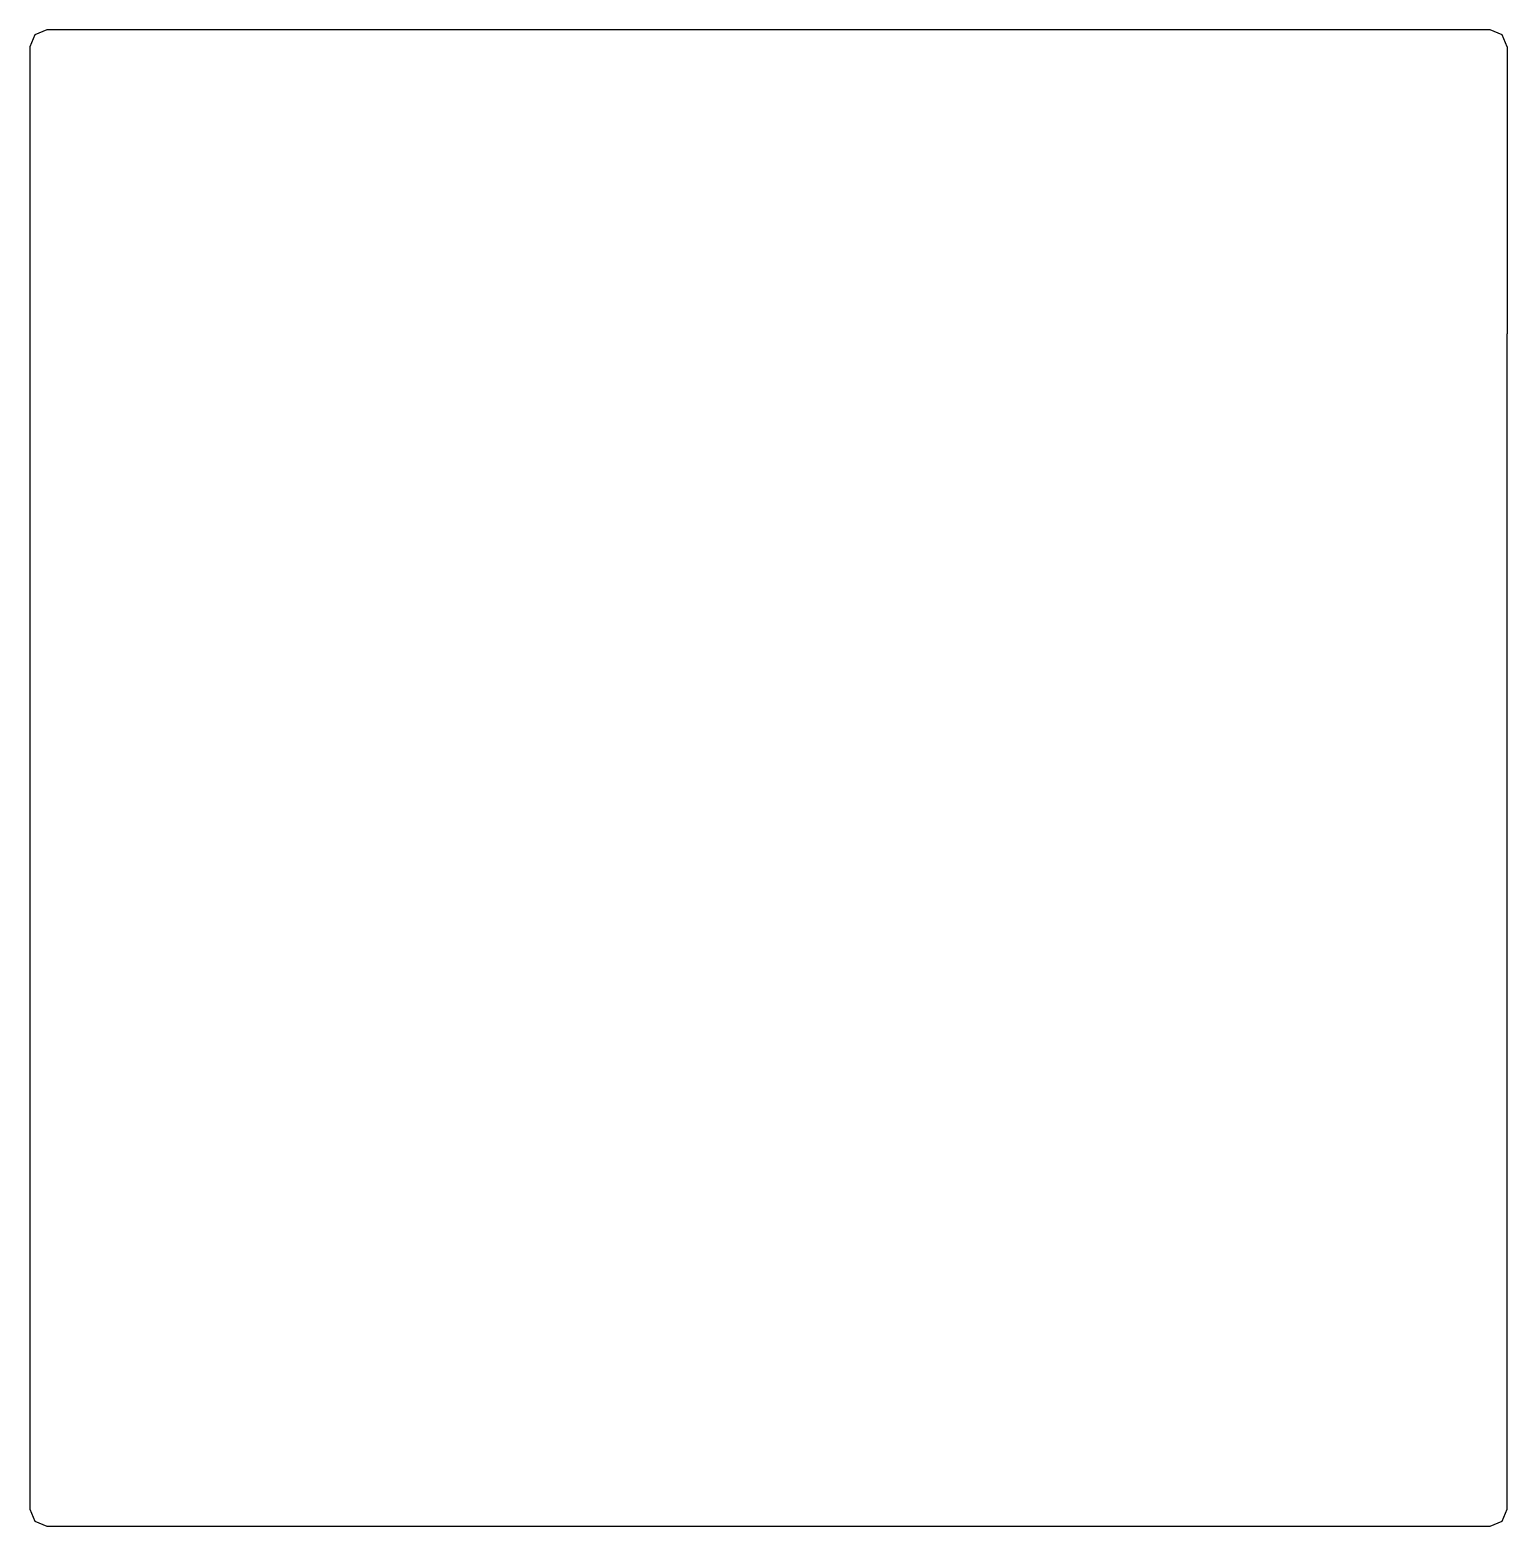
# Model space of a CAD drawing. Extents: x 2.6 to 30.3, y -27.6 to 0.5.
import ezdxf

# ---------------------------------------------------------------- set-up
doc = ezdxf.new("R2010")
doc.units = 0

msp = doc.modelspace()

# ---------------------------------------------------------------- linework, layer by layer
at = {"layer": 'Layer 1'}
for p, q in [((2.682617, 0.376919), (2.59004, 0.153444)), ((2.90609, 0.469502), (2.682617, 0.376919)), ((29.9988, 0.46986), (2.90566, 0.46986)), ((30.222921, 0.376921), (29.999445, 0.469502)), ((30.3155, 0.153444), (30.222921, 0.376921)), ((2.58954, 0.153732), (2.58954, -1.4011)), ((30.3149, 0.153732), (30.3149, -5.2312)), ((2.58954, -1.4011), (2.58954, -27.2863)), ((30.3149, -27.2863), (30.3149, -5.2312)), ((2.59004, -27.2871), (2.68262, -27.510577)), ((2.68262, -27.510577), (2.906096, -27.603158)), ((29.9994, -27.6031), (30.222876, -27.510519)), ((30.222876, -27.510519), (30.315455, -27.287042)), ((2.90566, -27.6025), (29.9988, -27.6025))]:
    msp.add_line(p, q, dxfattribs=at)

doc.saveas('drawing.dxf')
